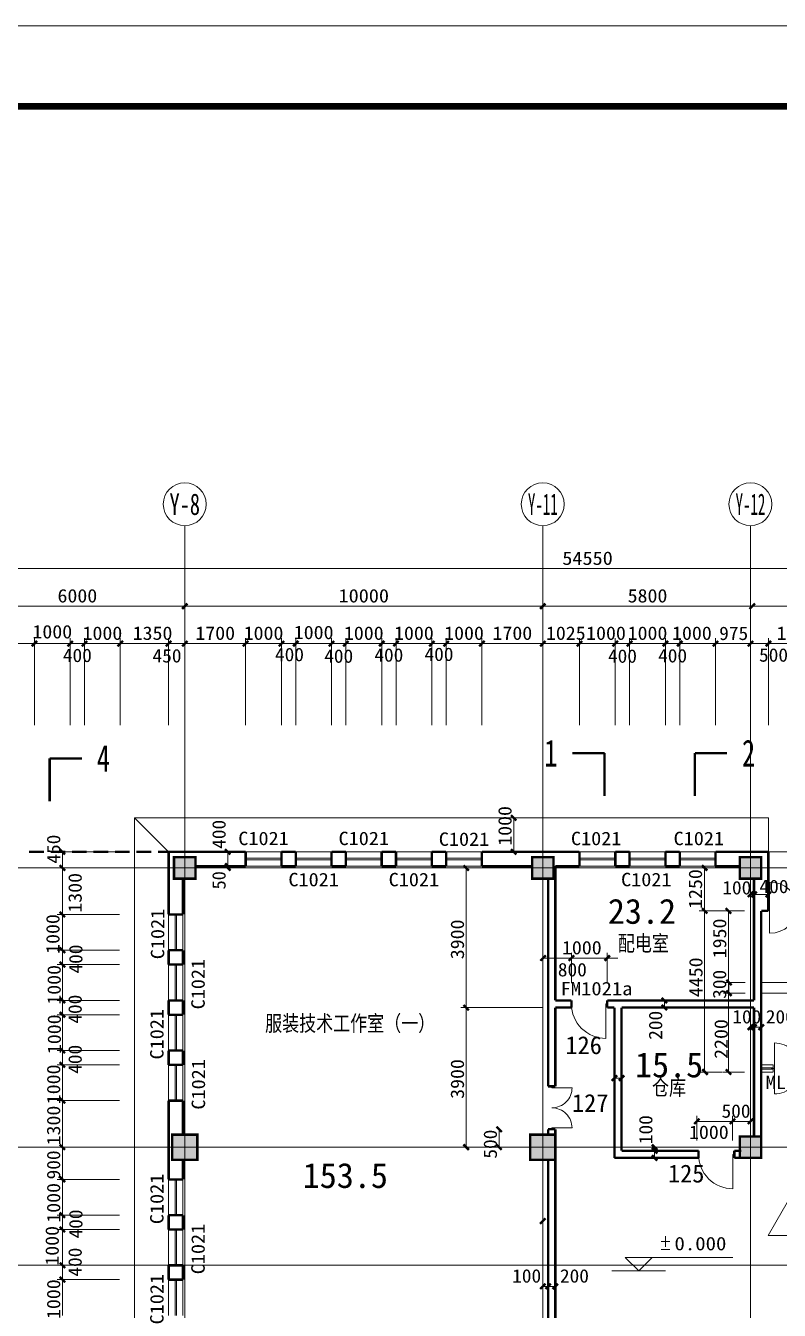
# Model space of a CAD drawing. Extents: x -307567 to 704339, y -10277 to 165507.
# Drawn here: x -239410 to -218361, y 129624 to 165506 of the extents above; entities that cross this region are included whole.
import ezdxf
from ezdxf.enums import TextEntityAlignment as Align

# ---------------------------------------------------------------- set-up
doc = ezdxf.new("R2010")
doc.units = 0
doc.header["$MEASUREMENT"] = 0
doc.layers.add('AXIS', color=7, linetype='CONTINUOUS', lineweight=5)
doc.layers.add('我的', color=255, linetype='CONTINUOUS', lineweight=0)
doc.layers.add('中文', color=4, linetype='CONTINUOUS')
doc.styles.get("Standard").update_dxf_attribs({"font": 'txt', "height": 3})

msp = doc.modelspace()

# ---------------------------------------------------------------- linework, layer by layer
at = {"layer": 'AXIS'}
msp.add_lwpolyline([(-177306.93977, 165506.4863), (-307567.04743, 165506.4863), (-307567.04743, -10277.04998), (-177306.93977, -10277.04998)], close=True, dxfattribs=at)
at = {"layer": 'AXIS', "const_width": 180.29081}
msp.add_lwpolyline([(-179560.57485, 163252.85122), (-305313.41235, 163252.85122), (-305313.41235, -8023.4149), (-179560.57485, -8023.4149)], close=True, dxfattribs=at)
at = {"layer": '我的', "color": 0}
for p, q in [((-234967.25288, 151540.4753), (-234967.25288, 148240.4918)), ((-224967.3044, 151540.4753), (-224967.3044, 148240.4918)), ((-219167.33493, 151540.4753), (-219167.33493, 148240.4918)), ((-257217.14315, 150340.47214), (-202667.41285, 150340.47214)), ((-240967.22288, 149290.47739), (-234967.25288, 149290.47739)), ((-234967.25288, 149290.47739), (-224967.3044, 149290.47739)), ((-224967.3044, 149290.47739), (-219117.33365, 149290.47739)), ((-219117.33365, 149290.47739), (-216467.34385, 149290.47739)), ((-240967.22288, 148246.08564), (-239167.23188, 148246.08564)), ((-239167.23188, 145967.87132), (-239167.23188, 148396.08489)), ((-239167.23188, 148246.08564), (-238167.2384, 148246.08564)), ((-238167.2384, 145967.87132), (-238167.2384, 148396.08489)), ((-238167.2384, 148246.08564), (-237767.23735, 148246.08564)), ((-237767.23735, 145967.87132), (-237767.23735, 148396.08489)), ((-237767.23735, 148246.08564), (-236767.24388, 148246.08564)), ((-236767.24388, 145967.87132), (-236767.24388, 148396.08489)), ((-236767.24388, 148246.08564), (-234967.25288, 148246.08564)), ((-235417.25063, 145967.87132), (-235417.25063, 148396.08489)), ((-234967.25288, 146505.86912), (-234967.25288, 148396.08489)), ((-234967.25288, 146505.86912), (-234967.25288, 148396.08489)), ((-234967.25288, 148246.08564), (-233267.25985, 148246.08564)), ((-234967.25288, 148240.4918), (-234967.25288, 95170.08149)), ((-233267.25985, 145967.87132), (-233267.25985, 148396.08489)), ((-233267.25985, 148246.08564), (-232267.26638, 148246.08564)), ((-232267.26638, 145967.87132), (-232267.26638, 148396.08489)), ((-232267.26638, 148246.08564), (-231867.2699, 148246.08564)), ((-231867.2699, 145967.87132), (-231867.2699, 148396.08489)), ((-231867.2699, 148246.08564), (-230867.27185, 148246.08564)), ((-230867.27185, 145967.87132), (-230867.27185, 148396.08489)), ((-230867.27185, 148246.08564), (-230467.27538, 148246.08564)), ((-230467.27538, 145967.87132), (-230467.27538, 148396.08489)), ((-230467.27538, 148246.08564), (-229467.2819, 148246.08564)), ((-229467.2819, 145967.87132), (-229467.2819, 148396.08489)), ((-229467.2819, 148246.08564), (-229067.28085, 148246.08564)), ((-229067.28085, 145967.87132), (-229067.28085, 148396.08489)), ((-229067.28085, 148246.08564), (-228067.28738, 148246.08564)), ((-228067.28738, 145967.87132), (-228067.28738, 148396.08489)), ((-228067.28738, 148246.08564), (-227667.2909, 148246.08564)), ((-227667.2909, 145967.87132), (-227667.2909, 148396.08489)), ((-227667.2909, 148246.08564), (-226667.29285, 148246.08564)), ((-226667.29285, 145967.87132), (-226667.29285, 148396.08489)), ((-226667.29285, 148246.08564), (-224967.3044, 148246.08564)), ((-224967.3044, 146505.86912), (-224967.3044, 148396.08489)), ((-224967.3044, 148246.08564), (-223942.308, 148246.08564)), ((-224967.3044, 148240.4918), (-224967.3044, 95170.08149)), ((-223942.308, 145967.87132), (-223942.308, 148396.08489)), ((-223942.308, 148246.08564), (-222942.31453, 148246.08564)), ((-222942.31453, 145967.87132), (-222942.31453, 148396.08489)), ((-222942.31453, 148246.08564), (-222542.31347, 148246.08564)), ((-222542.31347, 145967.87132), (-222542.31347, 148396.08489)), ((-222542.31347, 148246.08564), (-221542.32, 148246.08564)), ((-221542.32, 145967.87132), (-221542.32, 148396.08489)), ((-221542.32, 148246.08564), (-221142.32353, 148246.08564)), ((-221142.32353, 145967.87132), (-221142.32353, 148396.08489)), ((-221142.32353, 148246.08564), (-220142.33005, 148246.08564)), ((-220142.33005, 145967.87132), (-220142.33005, 148396.08489)), ((-220142.33005, 148246.08564), (-219117.33365, 148246.08564)), ((-219167.33493, 146505.86912), (-219167.33493, 148396.08489)), ((-219167.33493, 146505.86912), (-219167.33493, 148396.08489)), ((-219167.33493, 148240.4918), (-219167.33493, 95170.08149)), ((-219117.33365, 148246.08564), (-218667.3359, 148246.08564)), ((-218667.3359, 145967.87132), (-218667.3359, 148396.08489)), ((-218667.3359, 148246.08564), (-216917.3416, 148246.08564)), ((-236367.2474, 108580.12796), (-236367.2474, 143379.95396)), ((-236367.2474, 143379.95396), (-235417.25063, 142429.97092)), ((-236367.2474, 143379.95396), (-218667.3359, 143379.95396)), ((-225928.79557, 143379.95396), (-225125.69442, 143379.95396)), ((-225778.79632, 142429.96177), (-225778.79632, 143379.95396)), ((-218667.3359, 142429.96177), (-218667.3359, 143379.95396)), ((-238535.45708, 142429.97092), (-236816.21519, 142429.97092)), ((-238385.45783, 141979.96402), (-238385.45783, 142429.97092)), ((-233915.72463, 142429.96177), (-233461.7352, 142429.96177)), ((-233765.72538, 142029.96071), (-233765.72538, 142429.96177)), ((-233267.25985, 142429.96177), (-232267.26638, 142429.96177)), ((-233267.25985, 142248.70657), (-232267.26638, 142248.70657)), ((-233267.25985, 142211.20676), (-232267.26638, 142211.20676)), ((-231867.2699, 142429.96177), (-230867.27185, 142429.96177)), ((-231867.2699, 142248.70657), (-230867.27185, 142248.70657)), ((-231867.2699, 142211.20676), (-230867.27185, 142211.20676)), ((-230467.27538, 142429.96177), (-229467.2819, 142429.96177)), ((-230467.27538, 142248.70657), (-229467.2819, 142248.70657)), ((-230467.27538, 142211.20676), (-229467.2819, 142211.20676)), ((-229067.28085, 142429.96177), (-228067.28738, 142429.96177)), ((-229067.28085, 142248.70657), (-228067.28738, 142248.70657)), ((-229067.28085, 142211.20676), (-228067.28738, 142211.20676)), ((-227667.2909, 142429.96177), (-226667.29285, 142429.96177)), ((-227667.2909, 142248.70657), (-226667.29285, 142248.70657)), ((-227667.2909, 142211.20676), (-226667.29285, 142211.20676)), ((-225928.79557, 142429.96177), (-225125.69442, 142429.96177)), ((-223942.308, 142429.96177), (-222942.31453, 142429.96177)), ((-223942.308, 142248.70657), (-222942.31453, 142248.70657)), ((-223942.308, 142211.20676), (-222942.31453, 142211.20676)), ((-222542.31347, 142429.96177), (-221542.32, 142429.96177)), ((-222542.31347, 142248.70657), (-221542.32, 142248.70657)), ((-222542.31347, 142211.20676), (-221542.32, 142211.20676)), ((-221142.32353, 142429.96177), (-220142.33005, 142429.96177)), ((-221142.32353, 142248.70657), (-220142.33005, 142248.70657)), ((-221142.32353, 142211.20676), (-220142.33005, 142211.20676)), ((-218667.3359, 142429.96177), (-216917.3416, 142429.96177)), ((-189560.05651, 141979.96402), (-263450.38835, 141979.95486)), ((-236792.19187, 141979.96402), (-238535.45708, 141979.96402)), ((-238535.45708, 141979.96402), (-236816.21519, 141979.96402)), ((-238385.45783, 140679.96746), (-238385.45783, 141979.96402)), ((-233915.72463, 142029.96071), (-233461.7352, 142029.96071)), ((-233915.72463, 141979.95486), (-233461.7352, 141979.95486)), ((-233765.72538, 141979.95486), (-233765.72538, 142029.96071)), ((-233267.25985, 142029.96071), (-232267.26638, 142029.96071)), ((-231867.2699, 142029.96071), (-230867.27185, 142029.96071)), ((-230467.27538, 142029.96071), (-229467.2819, 142029.96071)), ((-229067.28085, 142029.96071), (-228067.28738, 142029.96071)), ((-227667.2909, 142029.96071), (-226667.29285, 142029.96071)), ((-227257.64024, 141979.96402), (-224967.3044, 141979.96402)), ((-227107.64099, 138079.98352), (-227107.64099, 141979.96402)), ((-223942.308, 142029.96071), (-222942.31453, 142029.96071)), ((-222542.31347, 142029.96071), (-221542.32, 142029.96071)), ((-221142.32353, 142029.96071), (-220142.33005, 142029.96071)), ((-220596.45681, 141979.96402), (-219937.5505, 141979.96402)), ((-220446.45756, 140779.97002), (-220446.45756, 141979.96402)), ((-219167.33493, 141391.11808), (-219167.33493, 141241.11883)), ((-219067.33238, 141391.11808), (-219067.33238, 141241.11883)), ((-218667.3359, 141391.11808), (-218667.3359, 141241.11883)), ((-218631.15902, 140870.86312), (-218631.15902, 141583.35955)), ((-219167.33493, 141241.11883), (-219067.33238, 141241.11883)), ((-219067.33238, 141241.11883), (-218667.3359, 141241.11883)), ((-236792.19187, 140679.96746), (-238535.45708, 140679.96746)), ((-238385.45783, 139679.96941), (-238385.45783, 140679.96746)), ((-235417.25063, 139679.96941), (-235417.25063, 140679.96746)), ((-235236.00001, 139679.96941), (-235236.00001, 140679.96746)), ((-235198.50019, 139679.96941), (-235198.50019, 140679.96746)), ((-235017.25415, 139679.96941), (-235017.25415, 140679.96746)), ((-220596.45681, 140779.97002), (-219937.5505, 140779.97002)), ((-220596.45681, 140779.97002), (-219952.09815, 140779.97002)), ((-220446.45756, 136279.80941), (-220446.45756, 140779.97002)), ((-219932.32286, 140779.97002), (-219333.45196, 140779.97002)), ((-219782.32361, 138879.61941), (-219782.32361, 140779.97002)), ((-218631.15902, 140870.86312), (-218631.15902, 140158.36668)), ((-236792.19187, 139679.96941), (-238535.45708, 139679.96941)), ((-238385.45783, 139279.97752), (-238385.45783, 139679.96941)), ((-224167.30688, 138765.90233), (-224167.30688, 139611.35098)), ((-223167.3134, 138765.90233), (-223167.3134, 139611.35098)), ((-236792.19187, 139279.97752), (-238535.45708, 139279.97752)), ((-238385.45783, 138279.97946), (-238385.45783, 139279.97752)), ((-235417.25063, 138279.97946), (-235417.25063, 139279.97752)), ((-235236.00001, 138279.97946), (-235236.00001, 139279.97752)), ((-235198.50019, 138279.97946), (-235198.50019, 139279.97752)), ((-235017.25415, 138279.97946), (-235017.25415, 139279.97752)), ((-224967.3044, 139461.35173), (-223167.3134, 139461.35173)), ((-223167.3134, 139461.35173), (-222867.3149, 139461.35173)), ((-219782.32361, 136279.80941), (-219782.32361, 138879.61941)), ((-219916.8368, 138778.41752), (-219317.96589, 138778.41752)), ((-219766.83755, 138478.41902), (-219766.83755, 138778.41752)), ((-218851.84578, 138778.41752), (-216751.85628, 138778.41752)), ((-236792.19187, 138279.97946), (-238535.45708, 138279.97946)), ((-238385.45783, 137879.97841), (-238385.45783, 138279.97946)), ((-223204.81321, 138179.97691), (-223167.3134, 138179.97691)), ((-223204.81321, 137217.48783), (-223204.81321, 138179.97691)), ((-221722.52692, 138279.97946), (-220507.49089, 138279.97946)), ((-221572.52767, 138079.98352), (-221572.52767, 138279.97946)), ((-219916.8368, 138478.41902), (-219317.96589, 138478.41902)), ((-218851.84578, 138478.41902), (-216751.85628, 138478.41902)), ((-236792.19187, 137879.97841), (-238535.45708, 137879.97841)), ((-238385.45783, 136879.98952), (-238385.45783, 137879.97841)), ((-235417.25063, 136879.98952), (-235417.25063, 137879.97841)), ((-235236.00001, 136879.98952), (-235236.00001, 137879.97841)), ((-235198.50019, 136879.98952), (-235198.50019, 137879.97841)), ((-235017.25415, 136879.98952), (-235017.25415, 137879.97841)), ((-227257.64024, 138079.98352), (-224967.3044, 138079.98352)), ((-227107.64099, 134180.00302), (-227107.64099, 138079.98352)), ((-221722.52692, 138079.98352), (-220507.49089, 138079.98352)), ((-219167.33493, 137681.82267), (-219167.33493, 137531.78679)), ((-219167.33493, 137531.82342), (-219067.33695, 137531.82342)), ((-219067.33695, 137681.82267), (-219067.33695, 137531.78679)), ((-219067.33695, 137531.82342), (-218867.33643, 137531.82342)), ((-218867.33643, 137081.82567), (-218867.33643, 136931.78979)), ((-218499.24592, 136379.81196), (-218499.24592, 137092.3084)), ((-236792.19187, 136879.98952), (-238535.45708, 136879.98952)), ((-238385.45783, 136479.98846), (-238385.45783, 136879.98952)), ((-236792.19187, 136479.98846), (-238535.45708, 136479.98846)), ((-238385.45783, 135479.99041), (-238385.45783, 136479.98846)), ((-235417.25063, 135479.99041), (-235417.25063, 136479.98846)), ((-235236.00001, 135479.99041), (-235236.00001, 136479.98846)), ((-235198.50019, 135479.99041), (-235198.50019, 136479.98846)), ((-235017.25415, 135479.99041), (-235017.25415, 136479.98846)), ((-218535.14815, 136479.80536), (-218867.33643, 136479.80536)), ((-218867.33643, 136398.56187), (-218535.14815, 136398.56187)), ((-218867.33643, 136361.06206), (-218535.14815, 136361.06206)), ((-218584.24763, 136379.81196), (-218546.74782, 136379.81196)), ((-218584.24763, 136379.81196), (-218546.74782, 136379.81196)), ((-218499.24592, 136379.81196), (-218536.74573, 136379.81196)), ((-218499.24592, 136379.81196), (-218536.74573, 136379.81196)), ((-218535.14815, 136280.90804), (-218535.14815, 136480.91314)), ((-218499.24592, 136379.81196), (-218499.24592, 135667.31553)), ((-222967.31288, 136260.30878), (-222967.31288, 135611.77076)), ((-222967.31288, 136110.30953), (-222767.31235, 136110.30953)), ((-222767.31235, 136260.30878), (-222767.31235, 135611.77076)), ((-220587.7273, 136280.06576), (-219943.36407, 136280.06576)), ((-219932.32286, 136279.80941), (-219333.45196, 136279.80941)), ((-218535.14815, 136279.80941), (-218867.33643, 136279.80941)), ((-224717.3026, 135842.49165), (-224717.3026, 135879.99146)), ((-224712.31758, 135842.48812), (-224149.82053, 135842.08943)), ((-236792.19187, 135479.99041), (-238535.45708, 135479.99041)), ((-238385.45783, 134180.00302), (-238385.45783, 135479.99041)), ((-220667.32743, 134366.00978), (-220667.32743, 135051.29688)), ((-219667.32938, 134366.00978), (-219667.32938, 135051.29688)), ((-219167.33493, 134366.00978), (-219167.33493, 135051.29688)), ((-216733.28948, 135080.64854), (-218461.28377, 132087.6856)), ((-226188.18148, 134180.00302), (-226188.18148, 134679.99746)), ((-224717.3026, 134717.49728), (-224717.3026, 134679.99746)), ((-224713.11495, 134717.49403), (-224150.61791, 134717.09534)), ((-220667.32743, 134901.29763), (-219667.32938, 134901.29763)), ((-219667.32938, 134901.29763), (-219167.33493, 134901.29763)), ((-189560.05651, 134180.00302), (-263450.38835, 134179.99386)), ((-236792.19187, 134180.00302), (-238535.45708, 134180.00302)), ((-238385.45783, 133280.00752), (-238385.45783, 134180.00302)), ((-227257.64024, 134180.00302), (-224967.3044, 134180.00302)), ((-225607.29601, 134180.00302), (-226338.18073, 134180.00302)), ((-221995.76012, 134180.00302), (-221845.76087, 134180.00302)), ((-221995.76012, 134080.00046), (-221845.76087, 134080.00046)), ((-221995.76012, 133880.00452), (-221845.76087, 133880.00452)), ((-221845.76087, 134080.00046), (-221845.76087, 134180.00302)), ((-221845.76087, 133880.00452), (-221845.76087, 134080.00046)), ((-219654.83249, 133979.99791), (-219617.33268, 133979.99791)), ((-219654.83249, 133017.4291), (-219654.83249, 133979.92734)), ((-224967.3044, 131965.40838), (-224967.3044, 133603.69059)), ((-219167.33493, 131965.40838), (-219167.33493, 133603.69059)), ((-236792.19187, 133280.00752), (-238535.45708, 133280.00752)), ((-238385.45783, 132280.00946), (-238385.45783, 133280.00752)), ((-235417.25063, 132280.00946), (-235417.25063, 133280.00752)), ((-235236.00001, 132280.00946), (-235236.00001, 133280.00752)), ((-235198.50019, 132280.00946), (-235198.50019, 133280.00752)), ((-235017.25415, 132280.00946), (-235017.25415, 133280.00752)), ((-236792.19187, 132280.00946), (-238535.45708, 132280.00946)), ((-238385.45783, 131880.00841), (-238385.45783, 132280.00946)), ((-218461.28377, 132087.6856), (-218676.28056, 131715.29671)), ((-236792.19187, 131880.00841), (-238535.45708, 131880.00841)), ((-238385.45783, 130880.01952), (-238385.45783, 131880.00841)), ((-235417.25063, 130880.01952), (-235417.25063, 131880.00841)), ((-235236.00001, 130880.01952), (-235236.00001, 131880.00841)), ((-235198.50019, 130880.01952), (-235198.50019, 131880.00841)), ((-235017.25415, 130880.01952), (-235017.25415, 131880.00841)), ((-221538.50685, 131398.68147), (-221538.50685, 131698.67997)), ((-218676.28056, 131715.29671), (-214066.303, 131715.29671)), ((-221658.50899, 131548.68072), (-221418.50928, 131548.68072)), ((-222288.5031, 130723.68485), (-222663.50122, 131098.68297)), ((-222663.50122, 131098.68297), (-219663.51622, 131098.68297)), ((-221913.50497, 131098.68297), (-222288.5031, 130723.68485)), ((-221658.50899, 131323.68185), (-221418.50928, 131323.68185)), ((-189560.05651, 130880.01952), (-263450.38835, 130880.01036)), ((-236792.19187, 130880.01952), (-238535.45708, 130880.01952)), ((-236792.19187, 130880.01952), (-238535.45708, 130880.01952)), ((-238385.45783, 130480.01846), (-238385.45783, 130880.01952)), ((-223038.49935, 130723.68485), (-221538.50685, 130723.68485)), ((-236792.19187, 130480.01846), (-238535.45708, 130480.01846)), ((-238385.45783, 129480.02041), (-238385.45783, 130480.01846)), ((-235417.25063, 129480.02041), (-235417.25063, 130480.01846)), ((-235236.00001, 129480.02041), (-235236.00001, 130480.01846)), ((-235198.50019, 129480.02041), (-235198.50019, 130480.01846)), ((-235017.25415, 129480.02041), (-235017.25415, 130480.01846)), ((-224967.3044, 130442.00596), (-224967.3044, 129630.65137)), ((-224967.3044, 130292.00671), (-224817.30515, 130292.00671)), ((-224817.30515, 130442.00596), (-224817.30515, 129630.65137)), ((-224817.30515, 130292.00671), (-224617.30463, 130292.00671)), ((-224617.30463, 130442.00596), (-224617.30463, 129630.65137))]:
    msp.add_line(p, q, dxfattribs=at)
at = {"layer": '我的', "color": 0, "const_width": 67.49966}
for points in [[(-235042.2525, 149215.47777), (-234892.25325, 149365.47702)], [(-225042.30403, 149215.47777), (-224892.30478, 149365.47702)], [(-219192.33328, 149215.47777), (-219042.33403, 149365.47702)], [(-239242.2315, 148171.08602), (-239092.23225, 148321.08527)], [(-238242.23803, 148171.08602), (-238092.23878, 148321.08527)], [(-237842.23698, 148171.08602), (-237692.23773, 148321.08527)], [(-236842.2435, 148171.08602), (-236692.24425, 148321.08527)], [(-235492.25025, 148171.08602), (-235342.251, 148321.08527)], [(-235042.2525, 148171.08602), (-234892.25325, 148321.08527)], [(-235042.2525, 148171.08602), (-234892.25325, 148321.08527)], [(-233342.25948, 148171.08602), (-233192.26023, 148321.08527)], [(-232342.266, 148171.08602), (-232192.26675, 148321.08527)], [(-231942.26953, 148171.08602), (-231792.27028, 148321.08527)], [(-230942.27148, 148171.08602), (-230792.27223, 148321.08527)], [(-230542.275, 148171.08602), (-230392.27575, 148321.08527)], [(-229542.28153, 148171.08602), (-229392.28228, 148321.08527)], [(-229142.28047, 148171.08602), (-228992.28122, 148321.08527)], [(-228142.287, 148171.08602), (-227992.28775, 148321.08527)], [(-227742.29053, 148171.08602), (-227592.29128, 148321.08527)], [(-226742.29247, 148171.08602), (-226592.29322, 148321.08527)], [(-225042.30403, 148171.08602), (-224892.30478, 148321.08527)], [(-224017.30763, 148171.08602), (-223867.30838, 148321.08527)], [(-223017.31415, 148171.08602), (-222867.3149, 148321.08527)], [(-222617.3131, 148171.08602), (-222467.31385, 148321.08527)], [(-221617.31963, 148171.08602), (-221467.32038, 148321.08527)], [(-221217.32315, 148171.08602), (-221067.3239, 148321.08527)], [(-220217.32968, 148171.08602), (-220067.33043, 148321.08527)], [(-219242.33455, 148171.08602), (-219092.3353, 148321.08527)], [(-219242.33455, 148171.08602), (-219092.3353, 148321.08527)], [(-218742.33553, 148171.08602), (-218592.33628, 148321.08527)], [(-238739.89331, 145039.79674), (-238739.89331, 143839.80274)], [(-238739.89331, 145039.79674), (-237839.89781, 145039.79674)], [(-223242.03837, 145188.57834), (-224142.03387, 145188.57834)], [(-223242.03837, 145188.57834), (-223242.03837, 143988.58434)], [(-220719.28334, 145188.56003), (-219819.28784, 145188.56003)], [(-220719.28334, 145188.56003), (-220719.28334, 143988.56603)], [(-225853.79594, 143454.95359), (-225703.79669, 143304.95434)], [(-239317.23113, 142429.95261), (-238903.23631, 142429.95261)], [(-238717.23413, 142429.95261), (-238303.23931, 142429.95261)], [(-238460.45746, 142504.97055), (-238310.45821, 142354.9713)], [(-238117.23713, 142429.95261), (-237703.24231, 142429.95261)], [(-237517.2447, 142429.95261), (-237103.24531, 142429.95261)], [(-236917.24313, 142429.95261), (-236503.24831, 142429.95261)], [(-236317.24613, 142429.95261), (-235903.25131, 142429.95261)], [(-235717.24913, 142429.95261), (-235303.25431, 142429.95261)], [(-235417.25063, 142429.97092), (-233267.25985, 142429.96177)], [(-235417.25063, 142429.96177), (-235417.25063, 140679.96746)], [(-233840.725, 142504.96139), (-233690.72575, 142354.96214)], [(-233267.25985, 142029.96071), (-233267.25985, 142429.96177)], [(-232267.26638, 142429.96177), (-231867.2699, 142429.96177)], [(-232267.26638, 142029.96071), (-232267.26638, 142429.96177)], [(-231867.2699, 142029.96071), (-231867.2699, 142429.96177)], [(-230867.27185, 142429.96177), (-230467.27538, 142429.96177)], [(-230867.27185, 142029.96071), (-230867.27185, 142429.96177)], [(-230467.27538, 142029.96071), (-230467.27538, 142429.96177)], [(-229467.2819, 142429.96177), (-229067.28085, 142429.96177)], [(-229467.2819, 142029.96071), (-229467.2819, 142429.96177)], [(-229067.28085, 142029.96071), (-229067.28085, 142429.96177)], [(-228067.28738, 142429.96177), (-227667.2909, 142429.96177)], [(-228067.28738, 142029.96071), (-228067.28738, 142429.96177)], [(-227667.2909, 142029.96071), (-227667.2909, 142429.96177)], [(-224967.3044, 142429.96177), (-226667.29285, 142429.96177)], [(-226667.29285, 142029.96071), (-226667.29285, 142429.96177)], [(-225853.79594, 142504.96139), (-225703.79669, 142354.96214)], [(-224967.3044, 142429.96177), (-223942.308, 142429.96177)], [(-223942.308, 142029.96071), (-223942.308, 142429.96177)], [(-222942.31453, 142429.96177), (-222542.31347, 142429.96177)], [(-222942.31453, 142029.96071), (-222942.31453, 142429.96177)], [(-222542.31347, 142029.96071), (-222542.31347, 142429.96177)], [(-221542.32, 142429.96177), (-221142.32353, 142429.96177)], [(-221542.32, 142029.96071), (-221542.32, 142429.96177)], [(-221142.32353, 142029.96071), (-221142.32353, 142429.96177)], [(-218667.3359, 142429.96177), (-220142.33005, 142429.96177)], [(-220142.33005, 142029.96071), (-220142.33005, 142429.96177)], [(-218667.3359, 140779.97002), (-218667.3359, 142429.96177)], [(-235267.25138, 142279.96252), (-235267.25138, 141679.96552), (-234667.25438, 141679.96552), (-234667.25438, 142279.96252), (-235267.25138, 142279.96252), (-235267.25138, 141679.96552)], [(-233840.725, 142104.96034), (-233690.72575, 141954.96109)], [(-225267.3029, 142279.96252), (-225267.3029, 141679.96552), (-224667.3059, 141679.96552), (-224667.3059, 142279.96252), (-225267.3029, 142279.96252), (-225267.3029, 141679.96552)], [(-219467.33343, 142279.96252), (-219467.33343, 141679.96552), (-218867.33643, 141679.96552), (-218867.33643, 142279.96252), (-219467.33343, 142279.96252), (-219467.33343, 141679.96552)], [(-238460.45746, 142054.96364), (-238310.45821, 141904.96439)], [(-238460.45746, 142054.96364), (-238310.45821, 141904.96439)], [(-234667.25438, 142029.96987), (-233267.25985, 142029.96071)], [(-233840.725, 142054.95449), (-233690.72575, 141904.95524)], [(-232267.26638, 142029.96071), (-231867.2699, 142029.96071)], [(-230867.27185, 142029.96071), (-230467.27538, 142029.96071)], [(-229467.2819, 142029.96071), (-229067.28085, 142029.96071)], [(-228067.28738, 142029.96071), (-227667.2909, 142029.96071)], [(-227182.64061, 142054.96364), (-227032.64136, 141904.96439)], [(-225267.3029, 142029.96987), (-226667.29285, 142029.96071)], [(-224617.30463, 142029.96071), (-223942.308, 142029.96071)], [(-224617.30463, 138279.97946), (-224617.30463, 142029.96071)], [(-222942.31453, 142029.96071), (-222542.31347, 142029.96071)], [(-221542.32, 142029.96071), (-221142.32353, 142029.96071)], [(-220521.45719, 142054.96364), (-220371.45794, 141904.96439)], [(-219428.33216, 142029.96071), (-220153.32548, 142029.96071)], [(-235017.25415, 141679.96552), (-235017.25415, 140679.96746)], [(-224817.30515, 138079.98352), (-224817.30515, 141679.96552)], [(-219067.33238, 140779.97002), (-219067.33238, 141679.96552)], [(-219242.33455, 141166.11921), (-219092.3353, 141316.11846)], [(-219142.332, 141166.11921), (-218992.33275, 141316.11846)], [(-218742.33553, 141166.11921), (-218592.33628, 141316.11846)], [(-238460.45746, 140754.96709), (-238310.45821, 140604.96784)], [(-235017.25415, 140679.96746), (-235417.25063, 140679.96746)], [(-220521.45719, 140854.96964), (-220371.45794, 140704.97039)], [(-220521.45719, 140854.96964), (-220371.45794, 140704.97039)], [(-219857.32324, 140854.96964), (-219707.32399, 140704.97039)], [(-219067.33238, 138279.97946), (-219067.33238, 140779.97002)], [(-218867.33643, 137380.06636), (-218867.33643, 140779.97002)], [(-218867.33643, 140779.97002), (-218667.3359, 140779.97002)], [(-238460.45746, 139754.96904), (-238310.45821, 139604.96979)], [(-235417.25063, 139279.97752), (-235417.25063, 139679.96941)], [(-235017.25415, 139679.96941), (-235417.25063, 139679.96941)], [(-235017.25415, 139279.97752), (-235017.25415, 139679.96941)], [(-238460.45746, 139354.97714), (-238310.45821, 139204.97789)], [(-235017.25415, 139279.97752), (-235417.25063, 139279.97752)], [(-225032.30194, 139386.35211), (-224882.30269, 139536.35136)], [(-224242.3065, 139386.35211), (-224092.30725, 139536.35136)], [(-223242.31303, 139386.35211), (-223092.31378, 139536.35136)], [(-219841.83717, 138853.41715), (-219691.83792, 138703.4179)], [(-219841.83717, 138553.41865), (-219691.83792, 138403.4194)], [(-238460.45746, 138354.97909), (-238310.45821, 138204.97984)], [(-235417.25063, 137879.97841), (-235417.25063, 138279.97946)], [(-235017.25415, 138279.97946), (-235417.25063, 138279.97946)], [(-235017.25415, 137879.97841), (-235017.25415, 138279.97946)], [(-227182.64061, 138154.98314), (-227032.64136, 138004.98389)], [(-224617.30463, 138279.97946), (-224167.30688, 138279.97946)], [(-224167.30688, 138079.98352), (-224167.30688, 138279.97946)], [(-222867.3149, 138279.97946), (-223167.3134, 138279.97946)], [(-223167.3134, 138079.98352), (-223167.3134, 138279.97946)], [(-222867.3149, 138279.97946), (-219067.33238, 138279.97946)], [(-221647.5273, 138354.97909), (-221497.52805, 138204.97984)], [(-221647.5273, 138154.98314), (-221497.52805, 138004.98389)], [(-238460.45746, 137954.97804), (-238310.45821, 137804.97879)], [(-235017.25415, 137879.97841), (-235417.25063, 137879.97841)], [(-224817.30515, 138079.98352), (-224817.30515, 135879.99146)], [(-224617.30463, 138079.98352), (-224617.30463, 135879.99146)], [(-224617.30463, 138079.98352), (-224167.30688, 138079.98352)], [(-222967.31288, 138079.98352), (-223167.3134, 138079.98352)], [(-222967.31288, 133880.00452), (-222967.31288, 138079.98352)], [(-222767.31235, 138079.98352), (-219067.33238, 138079.98352)], [(-222767.31235, 134080.00046), (-222767.31235, 138079.98352)], [(-219067.33695, 134480.00152), (-219067.33238, 137779.98502)], [(-219067.33238, 137779.98502), (-219067.33238, 138079.98352)], [(-219242.33455, 137456.82379), (-219092.3353, 137606.82304)], [(-219142.33658, 137456.82379), (-218992.33733, 137606.82304)], [(-218942.33605, 137456.82379), (-218792.3368, 137606.82304)], [(-218867.33643, 134480.00152), (-218867.33643, 137679.98246)], [(-238460.45746, 136954.98914), (-238310.45821, 136804.98989)], [(-235417.25063, 136479.98846), (-235417.25063, 136879.98952)], [(-235017.25415, 136879.98952), (-235417.25063, 136879.98952)], [(-235017.25415, 136479.98846), (-235017.25415, 136879.98952)], [(-238460.45746, 136554.98809), (-238310.45821, 136404.98884)], [(-235017.25415, 136479.98846), (-235417.25063, 136479.98846)], [(-220512.72768, 136355.06538), (-220362.72843, 136205.06613)], [(-219857.32324, 136354.80904), (-219707.32399, 136204.80979)], [(-223042.3125, 136035.3099), (-222892.31325, 136185.30915)], [(-222842.31197, 136035.3099), (-222692.31272, 136185.30915)], [(-224617.30463, 135879.99146), (-224817.30515, 135879.99146)], [(-238460.45746, 135554.99004), (-238310.45821, 135404.99079)], [(-235417.25063, 134180.00302), (-235417.25063, 135479.99041)], [(-235017.25415, 135479.99041), (-235417.25063, 135479.99041)], [(-235017.25415, 134529.99821), (-235017.25415, 135479.99041)], [(-220742.32247, 134826.298), (-220592.3278, 134976.29725)], [(-219742.329, 134826.298), (-219592.32975, 134976.29725)], [(-219242.33455, 134826.298), (-219092.3353, 134976.29725)], [(-235317.25265, 134529.99821), (-235317.25265, 133829.99866), (-234617.2531, 133829.99866), (-234617.2531, 134529.99821), (-235317.25265, 134529.99821), (-235317.25265, 133829.99866)], [(-226263.1811, 134754.99709), (-226113.18185, 134604.99784)], [(-225317.2996, 134529.99821), (-225317.2996, 133829.99866), (-224617.30463, 133829.99866), (-224617.30463, 134529.99821), (-225317.2996, 134529.99821), (-225317.2996, 133829.99866)], [(-224817.30515, 134529.99821), (-224817.30515, 134679.99746)], [(-224617.30463, 134679.99746), (-224817.30515, 134679.99746)], [(-224617.30463, 134529.99821), (-224617.30463, 134679.99746)], [(-238460.45746, 134255.00264), (-238310.45821, 134105.00339)], [(-235417.25063, 134180.00302), (-235417.25063, 133280.00752)], [(-227182.64061, 134255.00264), (-227032.64136, 134105.00339)], [(-226263.1811, 134255.00264), (-226113.18185, 134105.00339)], [(-221920.76049, 134255.00264), (-221770.76124, 134105.00339)], [(-219467.33343, 134480.00152), (-219467.33343, 133880.00452), (-218867.33643, 133880.00452), (-218867.33643, 134480.00152), (-219467.33343, 134480.00152), (-219467.33343, 133880.00452)], [(-235017.25415, 133829.99866), (-235017.25415, 133280.00752)], [(-224817.30515, 130880.01952), (-224817.30515, 133829.99866)], [(-224617.30463, 130880.01952), (-224617.30463, 133829.99866)], [(-222967.31288, 133880.00452), (-220617.32615, 133880.00452)], [(-222767.31235, 134080.00046), (-220617.32615, 134080.00046)], [(-221920.76049, 134155.00009), (-221770.76124, 134005.00084)], [(-221920.76049, 133955.00414), (-221770.76124, 133805.00489)], [(-220617.32615, 133880.00452), (-220617.32615, 134080.00046)], [(-219417.33215, 134080.00046), (-219617.33268, 134080.00046)], [(-219617.33268, 133880.00452), (-219617.33268, 134080.00046)], [(-219417.33215, 133880.00452), (-219617.33268, 133880.00452)], [(-238460.45746, 133355.00714), (-238310.45821, 133205.00789)], [(-235017.25415, 133280.00752), (-235417.25063, 133280.00752)], [(-238460.45746, 132355.00909), (-238310.45821, 132205.00984)], [(-235417.25063, 131880.00841), (-235417.25063, 132280.00946)], [(-235017.25415, 132280.00946), (-235417.25063, 132280.00946)], [(-235017.25415, 131880.00841), (-235017.25415, 132280.00946)], [(-225042.30403, 132040.408), (-224892.30478, 132190.40725)], [(-238460.45746, 131955.00804), (-238310.45821, 131805.00879)], [(-235017.25415, 131880.00841), (-235417.25063, 131880.00841)], [(-238460.45746, 130955.01914), (-238310.45821, 130805.01989)], [(-238460.45746, 130955.01914), (-238310.45821, 130805.01989)], [(-235417.25063, 130880.01952), (-235417.25063, 130480.01846)], [(-235017.25415, 130880.01952), (-235417.25063, 130880.01952)], [(-235017.25415, 130880.01952), (-235017.25415, 130480.01846)], [(-224817.30515, 130880.01952), (-224817.30515, 128880.02341)], [(-224617.30463, 130880.01952), (-224617.30463, 128880.02341)], [(-238460.45746, 130555.01809), (-238310.45821, 130405.01884)], [(-235017.25415, 130480.01846), (-235417.25063, 130480.01846)], [(-225042.30403, 130217.00708), (-224892.30478, 130367.00633)], [(-224892.30478, 130217.00708), (-224742.30553, 130367.00633)], [(-224692.30425, 130217.00708), (-224542.305, 130367.00633)]]:
    msp.add_lwpolyline(points, dxfattribs=at)
at = {"layer": '我的', "color": 0}
for centre in [(-234967.25288, 152140.4723), (-224967.3044, 152140.4723), (-219167.33493, 152140.4723)]:
    msp.add_circle(centre, 599.997, dxfattribs=at)
for centre, radius, start, end in [((-218619.14278, 140793.12608), 790.33218, 5.645093598, 90.871126796), ((-218619.12905, 140948.60931), 790.33082, 269.127906659, 354.354898777), ((-223204.81321, 138179.97691), 962.49524, 180.000005009, 270.000007513), ((-218499.24592, 136379.81196), 712.49644, 0, 90.000002504), ((-218499.24592, 136379.81196), 712.49644, 269.999997496, 0), ((-224712.31758, 135842.48812), 562.49719, 269.959382337, 359.959384842), ((-224713.11495, 134717.49403), 562.49719, 359.959384842, 89.959387346), ((-219654.83249, 133979.92734), 962.49524, 179.999994991, 269.999997496)]:
    msp.add_arc(centre, radius, start, end, dxfattribs=at)
for points in [[(-235267.25138, 142279.96252), (-234667.25438, 142279.96252), (-235267.25138, 141679.96552), (-234667.25438, 141679.96552)], [(-225267.3029, 142279.96252), (-224667.3059, 142279.96252), (-225267.3029, 141679.96552), (-224667.3059, 141679.96552)], [(-219467.33343, 142279.96252), (-218867.33643, 142279.96252), (-219467.33343, 141679.96552), (-218867.33643, 141679.96552)], [(-235317.25265, 134529.99821), (-234617.2531, 134529.99821), (-235317.25265, 133829.99866), (-234617.2531, 133829.99866)], [(-225317.2996, 134529.99821), (-224617.30463, 134529.99821), (-225317.2996, 133829.99866), (-224617.30463, 133829.99866)], [(-219467.33343, 134480.00152), (-218867.33643, 134480.00152), (-219467.33343, 133880.00452), (-218867.33643, 133880.00452)]]:
    msp.add_solid(points, dxfattribs=at)

# ---------------------------------------------------------------- texts
at = {"layer": '中文', "attachment_point": 1}
for s, insert, char_height, width in [('23.2', (-223149.81387, 141119.65404), 700, 2146.7346871), ('{\\Ftxt,stf:宋体|c134;\\C0;配电室}', (-222871.05103, 140107.62089), 500, 6011.5625187), ('{\\Ftxt,stf:宋体|c134;\\C0;服装技术工作室（一）}', (-232722.77377, 137872.347), 500, 4610.1454128), ('{\\fFangSong_GB2312|b1|i0|c134|p49;\\C1;126}', (-224337.05875, 137279.21673), 500, 6011.5625187), ('15.5', (-222392.14363, 136830.88973), 700, 1831.0387561), ('{\\Ftxt,stf:宋体|c134;\\C0;仓库}', (-221917.29332, 136080.64011), 500, 6011.5625187), ('{\\fFangSong_GB2312|b1|i0|c134|p49;\\C1;127}', (-224153.80391, 135664.08791), 500, 6011.5625187), ('153.5', (-231673.60872, 133740.4573), 700, 4293.4670182), ('{\\fFangSong_GB2312|b1|i0|c134|p49;\\C1;125}', (-221472.47683, 133693.65291), 500, 6011.5625187)]:
    msp.add_mtext(s, dxfattribs=dict(at, insert=insert, char_height=char_height, width=width))
at = {"layer": '我的', "color": 0}
for s, height, width, p, p2 in [('Y-8', 599.997, 0.531561, (-235392.49947, 151840.4738), (-234542.00628, 151840.4738)), ('Y-11', 599.997, 0.462499, (-225383.5514, 151840.4738), (-224551.0574, 151840.4738)), ('Y-12', 599.997, 0.416251, (-219583.58193, 151840.4738), (-218751.08335, 151840.4738)), ('54550', 374.998125, 0.835555, (-224422.30743, 150445.47345), (-223012.3154, 150445.47345)), ('6000', 374.998125, 0.934736, (-238522.23693, 149395.4787), (-237412.2434, 149395.4787)), ('10000', 374.998125, 1.025454, (-230672.27466, 149395.4787), (-229262.28262, 149395.4787)), ('5800', 374.998125, 0.888003, (-222597.31808, 149395.4787), (-221487.31997, 149395.4787)), ('1000', 374.998125, 1.044705, (-239222.23191, 148391.08614), (-238112.23837, 148391.08614)), ('1000', 374.998125, 1.044709, (-237822.24196, 148351.08695), (-236712.24385, 148351.08695)), ('1350', 374.998125, 0.934736, (-236422.24743, 148351.08695), (-235312.2539, 148351.08695)), ('1700', 374.998125, 0.98667, (-234672.25771, 148351.08695), (-233562.2596, 148351.08695)), ('1000', 374.998125, 1.044709, (-233322.26446, 148351.08695), (-232212.26635, 148351.08695)), ('1000', 374.998125, 1.044705, (-231922.26993, 148371.08196), (-230812.2764, 148371.08196)), ('1000', 374.998125, 1.044705, (-230522.27541, 148351.08695), (-229412.28187, 148351.08695)), ('1000', 374.998125, 1.044709, (-229122.28546, 148351.08695), (-228012.28735, 148351.08695)), ('1000', 374.998125, 1.044705, (-227722.29093, 148351.08695), (-226612.2974, 148351.08695)), ('1700', 374.998125, 0.986666, (-226372.29768, 148351.08695), (-225262.30415, 148351.08695)), ('1025', 374.998125, 0.934736, (-224879.80331, 148351.08695), (-223769.80978, 148351.08695)), ('1000', 374.998125, 1.044705, (-223757.30832, 148351.08695), (-222647.31478, 148351.08695)), ('1000', 374.998125, 1.044709, (-222597.31808, 148351.08695), (-221487.31997, 148351.08695)), ('1000', 374.998125, 1.044705, (-221357.32032, 148351.08695), (-220247.32678, 148351.08695)), ('975', 374.998125, 0.809999, (-220040.74365, 148346.08819), (-219230.74861, 148346.08819)), ('1700', 374.998125, 0.98667, (-218437.33827, 148351.08695), (-217327.34016, 148351.08695)), ('400', 374.998125, 0.925713, (-238372.23768, 147731.08577), (-237562.24265, 147731.08577)), ('450', 374.998125, 0.864004, (-235868.25087, 147719.98964), (-235058.25126, 147719.98964)), ('400', 374.998125, 0.925713, (-232447.26731, 147754.39498), (-231637.27227, 147754.39498)), ('400', 374.998125, 0.925718, (-231072.27571, 147711.09076), (-230262.2761, 147711.09076)), ('400', 374.998125, 0.925713, (-229672.28118, 147741.09244), (-228862.28615, 147741.09244)), ('400', 374.998125, 0.925713, (-228272.28666, 147761.08745), (-227462.29162, 147761.08745)), ('400', 374.998125, 0.925713, (-223147.31381, 147711.09076), (-222337.31877, 147711.09076)), ('400', 374.998125, 0.925713, (-221747.31928, 147721.08827), (-220937.32425, 147721.08827)), ('500', 374.998125, 0.925713, (-218927.33521, 147741.09244), (-218117.34018, 147741.09244)), ('4', 749.99625, 0.735004, (-237423.65081, 144664.79861), (-237056.15082, 144664.79861)), ('1', 749.99625, 1.469989, (-224925.77629, 144813.58022), (-224558.28087, 144813.58022)), ('2', 749.99625, 0.734995, (-219403.03626, 144813.56191), (-219035.54085, 144813.56191)), ('C1021', 374.998125, 0.980872, (-233472.26371, 142617.46083), (-232062.2671, 142617.46083)), ('C1021', 374.998125, 0.980869, (-230672.27466, 142617.46083), (-229262.28262, 142617.46083)), ('C1021', 374.998125, 0.980869, (-227872.29018, 142597.45666), (-226462.29815, 142597.45666)), ('C1021', 374.998125, 0.980869, (-224180.66435, 142615.93191), (-222770.67232, 142615.93191)), ('C1021', 374.998125, 0.980869, (-221314.09849, 142615.92275), (-219904.10645, 142615.92275)), ('C1021', 374.998125, 0.980869, (-232072.26918, 141467.46353), (-230662.27715, 141467.46353)), ('C1021', 374.998125, 0.980872, (-229272.28471, 141467.46353), (-227862.2881, 141467.46353)), ('C1021', 374.998125, 0.980869, (-222780.66983, 141468.9833), (-221370.67779, 141468.9833)), ('100', 374.998125, 1.079999, (-219953.2746, 141239.88288), (-219143.27957, 141239.88288)), ('400', 374.998125, 0.925713, (-218914.98481, 141276.73267), (-218104.98978, 141276.73267)), ('1000', 374.998125, 1.044705, (-224432.30494, 139566.35304), (-223322.31141, 139566.35304)), ('800', 374.998125, 0.925718, (-224547.09776, 138951.35977), (-223737.09815, 138951.35977)), ('FM1021a', 374.998125, 0.918859, (-224472.30871, 138422.48058), (-222462.3151, 138422.48058)), ('100', 374.998125, 1.079999, (-219674.32855, 137636.81557), (-218864.33351, 137636.81557)), ('200', 374.998125, 0.925713, (-218738.33469, 137636.81557), (-217928.33966, 137636.81557)), ('MLC2124', 374.998125, 0.846317, (-218744.5694, 135802.52908), (-216734.57579, 135802.52908)), ('500', 374.998125, 0.925713, (-219975.40736, 135002.9939), (-219165.41233, 135002.9939)), ('1000', 374.998125, 1.044705, (-220884.49401, 134411.52957), (-219774.50047, 134411.52957)), ('   0.000 ', 374.998125, 0.907826, (-222159.50594, 131299.67684), (-219549.51991, 131299.67684)), ('100', 374.998125, 1.080005, (-225822.30196, 130396.99886), (-225012.30235, 130396.99886)), ('200', 374.998125, 0.925713, (-224488.30747, 130396.99886), (-223678.31243, 130396.99886))]:
    msp.add_text(s, height=height, dxfattribs=dict(at, width=width)).set_placement(p, p2, align=Align.FIT)
for s, width, p, p2 in [('1000', 1.044709, (-225838.79968, 142598.95811), (-225838.79968, 143708.95623)), ('400', 0.925708, (-233825.72416, 142513.96098), (-233825.72416, 143323.95144)), ('450', 0.863994, (-238445.45662, 142099.96159), (-238445.45662, 142909.95204)), ('1300', 0.98667, (-237845.45962, 140729.96416), (-237845.45962, 141839.96228)), ('50', 0.906657, (-233825.72416, 141379.95786), (-233825.72416, 141889.94982)), ('1250', 0.93474, (-220518.0194, 140835.27675), (-220518.0194, 141945.27486)), ('C1021', 0.980866, (-235539.75215, 139429.97677), (-235539.75215, 140839.96422)), ('1000', 1.044701, (-238465.45621, 139579.97602), (-238465.45621, 140689.96497)), ('3900', 0.887996, (-227167.63977, 139429.97677), (-227167.63977, 140539.96572)), ('1950', 0.93474, (-219842.3224, 139456.68257), (-219842.3224, 140566.68068)), ('400', 0.925718, (-237825.46002, 139029.97571), (-237825.46002, 139839.97533)), ('1000', 1.044701, (-238430.81741, 138159.9819), (-238430.81741, 139269.97085)), ('C1021', 0.980872, (-234409.75902, 138029.97766), (-234409.75902, 139439.97428)), ('4450', 0.845717, (-220506.46092, 138371.00989), (-220506.46092, 139481.00801)), ('300', 0.925718, (-219843.50342, 138323.71399), (-219843.50342, 139133.7136)), ('400', 0.925708, (-237845.45962, 137629.98577), (-237845.45962, 138439.97622)), ('1000', 1.044709, (-238425.45702, 136779.98696), (-238425.45702, 137889.98508)), ('C1021', 0.980872, (-235559.75174, 136629.98771), (-235559.75174, 138039.98433)), ('200', 0.925708, (-221632.52646, 137179.98802), (-221632.52646, 137989.97847)), ('2200', 0.888003, (-219801.26578, 136646.89742), (-219801.26578, 137756.89553)), ('400', 0.925718, (-237845.45962, 136229.98666), (-237845.45962, 137039.98628)), ('1000', 1.044701, (-238445.45662, 135379.99702), (-238445.45662, 136489.98597)), ('C1021', 0.980866, (-234399.75693, 135229.99777), (-234399.75693, 136639.98522)), ('3900', 0.887996, (-227167.63977, 135529.99627), (-227167.63977, 136639.98522)), ('1300', 0.98667, (-238445.45662, 134229.99971), (-238445.45662, 135339.99783)), ('100', 1.079993, (-221905.75965, 134264.00223), (-221905.75965, 135073.99269)), ('500', 0.925718, (-226248.18026, 133860.00034), (-226248.18026, 134669.99996)), ('900', 0.925708, (-238445.45662, 133280.00752), (-238445.45662, 134089.99797)), ('1000', 1.044709, (-238445.45662, 132070.00685), (-238445.45662, 133180.00496)), ('C1021', 0.980872, (-235559.75174, 132030.00766), (-235559.75174, 133440.00427)), ('400', 0.925708, (-237825.46002, 131630.01577), (-237825.46002, 132440.00622)), ('1000', 1.044709, (-238485.45581, 130870.01285), (-238485.45581, 131980.01096)), ('C1021', 0.980872, (-234409.75902, 130630.01771), (-234409.75902, 132040.01433)), ('400', 0.925718, (-237845.45962, 130564.01768), (-237845.45962, 131374.01729)), ('1000', 1.044701, (-238445.45662, 129380.02702), (-238445.45662, 130490.01597)), ('C1021', 0.980866, (-235559.75174, 129230.02777), (-235559.75174, 130640.01522))]:
    msp.add_text(s, height=374.998125, rotation=90, dxfattribs=dict(at, width=width)).set_placement(p, p2, align=Align.FIT)

doc.saveas('drawing.dxf')
